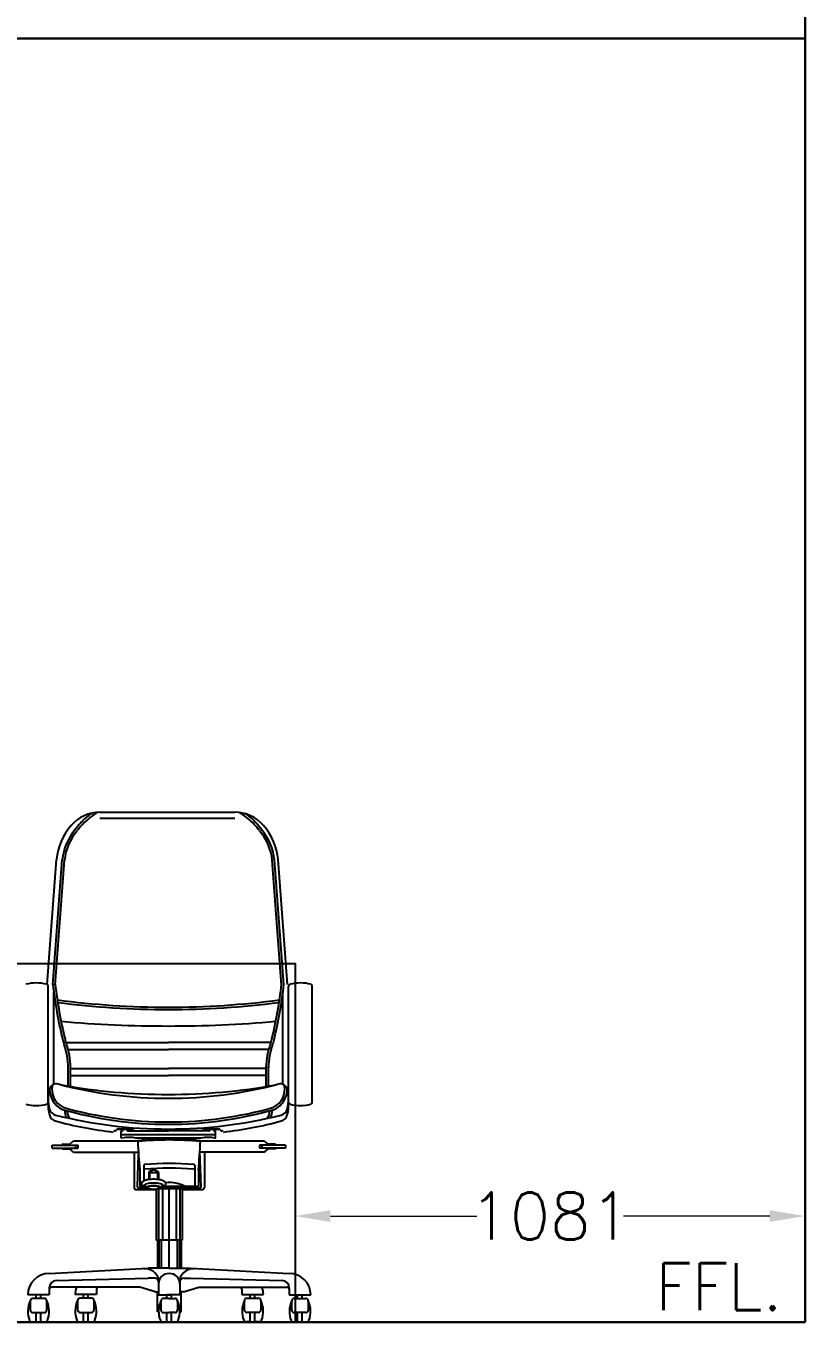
# Model space of a CAD drawing. Header units: millimetres. Extents: x 3552052 to 4144896, y -707811 to -630695.
# Drawn here: x 3715594 to 3717246, y -696732 to -693985 of the extents above; entities that cross this region are included whole.
import ezdxf

# ---------------------------------------------------------------- set-up
doc = ezdxf.new("R2010")
doc.units = ezdxf.units.MM
doc.header["$LTSCALE"] = 6
doc.header["$MEASUREMENT"] = 0
doc.layers.get('Defpoints').update_dxf_attribs({"linetype": 'CONTINUOUS', "lineweight": 0})
for name, color, linetype, lineweight in [('ELE-SOCKET NMBERING', 7, 'CONTINUOUS', 9), ('EQP', 6, 'CONTINUOUS', 0), ('MEP_HVAC_RA_DUCT', 1, 'CONTINUOUS', 0)]:
    doc.layers.add(name, color=color, linetype=linetype, lineweight=lineweight)
doc.styles.add('Annotation', font='tahoma.ttf')
doc.styles.add('ROMANS', font='romans.shx')
doc.dimstyles.new('AEPL1', dxfattribs={"dimtxt": 100, "dimasz": 75, "dimexe": 25, "dimexo": 50, "dimtad": 0, "dimdec": 0, "dimtxsty": 'ROMANS', "dimcen": 2.5, "dimclrd": 7, "dimclre": 7, "dimclrt": 7, "dimadec": 0, "dimazin": 0, "dimtfac": 1, "dimtdec": 0, "dimtmove": 0, "dimatfit": 3, "dimfxl": 1, "dimlwd": 0, "dimlwe": 0, "dimarcsym": 0})

# ---------------------------------------------------------------- blocks, each defined once
blk = doc.blocks.new('*D584')
at = {"layer": 'Defpoints', "color": 0, "transparency": 16777216}
for p in [(3716164.9, -696507.5), (3717246.3, -696507.5), (3717246.3, -696507.5)]:
    blk.add_point(p, dxfattribs=at)
at = {"layer": 'EQP', "color": 7, "lineweight": 0, "transparency": 16777216}
for p, q in [((3716164.9, -696457.5), (3716164.9, -696482.5)), ((3717246.3, -696457.5), (3717246.3, -696482.5)), ((3716239.9, -696507.5), (3716550.2, -696507.5)), ((3717171.3, -696507.5), (3716861, -696507.5))]:
    blk.add_line(p, q, dxfattribs=at)
at = {"layer": 'EQP', "color": 7, "transparency": 16777216}
for points in [[(3716239.9, -696495), (3716239.9, -696520), (3716164.9, -696507.5)], [(3717171.3, -696495), (3717171.3, -696520), (3717246.3, -696507.5)]]:
    blk.add_solid(points, dxfattribs=at)
at = {"layer": 'EQP', "color": 7, "lineweight": -3, "transparency": 16777216, "insert": (3716705.6, -696507.5), "char_height": 100, "attachment_point": 5, "style": 'ROMANS'}
blk.add_mtext('1081', dxfattribs=at)

msp = doc.modelspace()

# ---------------------------------------------------------------- linework, layer by layer
at = {"layer": 'EQP', "lineweight": -3}
for p, q in [((3715751.1, -695651.8), (3716037.3, -695651.8)), ((3715751.1, -695663.9), (3716037.3, -695663.9)), ((3715639.2, -696016.5), (3715659.2, -695751.8)), ((3715651.3, -696017.4), (3715671.3, -695752.7)), ((3715656.2, -696017.8), (3715676.2, -695753.1)), ((3716136.5, -696017.8), (3716116.5, -695753.1)), ((3716141.4, -696017.4), (3716121.4, -695752.7)), ((3716149.2, -696016.5), (3716129.2, -695751.8)), ((3715641.3, -696270.1), (3715641.3, -696020.2)), ((3715653.4, -696228.2), (3715653.4, -696033.2)), ((3716139.3, -696228.2), (3716139.3, -696033.2)), ((3716151.4, -696270.1), (3716151.4, -696020.2)), ((3716201.4, -696266.5), (3716201.4, -696020.2)), ((3716201.4, -696260.3), (3716201.4, -696026.3)), ((3715679.1, -696139.7), (3715896.4, -696139.7)), ((3716113.6, -696139.7), (3715896.4, -696139.7)), ((3715684, -696154.7), (3715896.4, -696154.7)), ((3716108.7, -696154.7), (3715896.4, -696154.7)), ((3715683.8, -696232.1), (3715683.8, -696191.9)), ((3715688.8, -696233), (3715688.8, -696189.2)), ((3715688.8, -696194.7), (3715896.4, -696194.7)), ((3716103.9, -696194.7), (3715896.4, -696194.7)), ((3716103.9, -696233), (3716103.9, -696189.2)), ((3716108.9, -696232.1), (3716108.9, -696191.9)), ((3715688.8, -696209.7), (3715896.4, -696209.7)), ((3716103.9, -696209.7), (3715896.4, -696209.7)), ((3715782.4, -696326.8), (3715783.6, -696326.8)), ((3715784, -696326.9), (3715782.4, -696326.9)), ((3715787.2, -696324.2), (3715784.8, -696326.5)), ((3715787.1, -696324.1), (3715785, -696326.2)), ((3715788.5, -696323.5), (3715805.3, -696323.5)), ((3715805.3, -696323.6), (3715788.6, -696323.6)), ((3715796.3, -696341.1), (3715796.3, -696327.8)), ((3715996.3, -696335.7), (3715796.3, -696335.7)), ((3715798.9, -696326.8), (3715797.3, -696326.8)), ((3715802.1, -696324.1), (3715799.7, -696326.4)), ((3715820.2, -696323.5), (3715803.5, -696323.5)), ((3715806.7, -696324.1), (3715808.8, -696326.2)), ((3715806.7, -696324.2), (3715808.9, -696326.3)), ((3715810.2, -696326.8), (3715896.4, -696326.8)), ((3715821.6, -696324.1), (3715823.8, -696326.2)), ((3715982.5, -696326.8), (3715896.4, -696326.8)), ((3715971, -696324.1), (3715968.9, -696326.2)), ((3715971, -696324.2), (3715968.9, -696326.3)), ((3715972.4, -696323.6), (3715989.2, -696323.6)), ((3715986, -696324.1), (3715983.9, -696326.2)), ((3715986, -696324.2), (3715983.9, -696326.3)), ((3715987.4, -696323.6), (3716004.2, -696323.6)), ((3716004.2, -696323.5), (3715987.5, -696323.5)), ((3715990.6, -696324.1), (3715992.8, -696326.2)), ((3715990.6, -696324.2), (3715992.9, -696326.5)), ((3715993.7, -696326.9), (3715995.3, -696326.9)), ((3715995.3, -696326.8), (3715994.2, -696326.8)), ((3715996.3, -696341.1), (3715996.3, -696327.8)), ((3716005.6, -696324.1), (3716007.8, -696326.2)), ((3716005.6, -696324.2), (3716007.9, -696326.5)), ((3716008.7, -696326.9), (3716010.3, -696326.9)), ((3716010.3, -696326.8), (3716009.2, -696326.8)), ((3715649.9, -696363.3), (3715649.9, -696357.3)), ((3715649.9, -696357.3), (3715704.9, -696357.3)), ((3715649.9, -696363.3), (3715704.9, -696363.3)), ((3715671.9, -696357.3), (3715671.9, -696355.8)), ((3715671.9, -696364.8), (3715671.9, -696363.3)), ((3715672.4, -696355.3), (3715686, -696355.3)), ((3715672.4, -696365.3), (3715685.9, -696365.3)), ((3715694.9, -696348.3), (3715831.7, -696348.3)), ((3715699.9, -696363.3), (3715699.9, -696357.3)), ((3715704.9, -696363.3), (3715704.9, -696357.3)), ((3715797.7, -696342.1), (3715797.6, -696342.1)), ((3715965, -696342.1), (3715827.6, -696342.1)), ((3715841.7, -696347.3), (3715841.7, -696342.1)), ((3715844.7, -696347), (3715844.7, -696342.1)), ((3715951.4, -696347.1), (3715951.4, -696342.1)), ((3715954.4, -696347.3), (3715954.4, -696342.1)), ((3715964.2, -696348.3), (3716099.7, -696348.3)), ((3715995.3, -696342.1), (3715995, -696342.1)), ((3716144.7, -696357.3), (3716089.7, -696357.3)), ((3716089.7, -696357.3), (3716089.7, -696363.3)), ((3716144.7, -696363.3), (3716089.7, -696363.3)), ((3716094.7, -696357.3), (3716094.7, -696363.3)), ((3716122.2, -696365.3), (3716108.6, -696365.3)), ((3716122.2, -696355.3), (3716108.7, -696355.3)), ((3716122.7, -696355.8), (3716122.7, -696357.3)), ((3716122.7, -696363.3), (3716122.7, -696364.8)), ((3716144.7, -696357.3), (3716144.7, -696363.3)), ((3715694.9, -696372.3), (3715832.8, -696372.3)), ((3715823.7, -696372.3), (3715823.7, -696446.9)), ((3715830.8, -696445.8), (3715833.1, -696377.2)), ((3716099.7, -696372.3), (3715962.9, -696372.3)), ((3715965.7, -696445.8), (3715963.1, -696369.9)), ((3715972.7, -696372.3), (3715972.7, -696446.9)), ((3715836.2, -696410.2), (3715836.2, -696445)), ((3715844.2, -696400.1), (3715844.2, -696406.1)), ((3715844.2, -696406.1), (3715844.2, -696433.3)), ((3715855.1, -696415.7), (3715855.1, -696430)), ((3715856.6, -696416.3), (3715856.6, -696430)), ((3715860.6, -696411.1), (3715860.6, -696415.7)), ((3715863.9, -696415.5), (3715865.1, -696415.5)), ((3715869.6, -696410.8), (3715869.6, -696415.8)), ((3715873.6, -696416.5), (3715873.6, -696430)), ((3715875.1, -696415.3), (3715875.1, -696430)), ((3715952.2, -696400.1), (3715952.2, -696406.1)), ((3715952.2, -696406.1), (3715952.2, -696445)), ((3715960.2, -696410.2), (3715960.2, -696445)), ((3715832.8, -696447.9), (3715854, -696447.9)), ((3715845.7, -696445), (3715836.2, -696445)), ((3715844.2, -696444.3), (3715844.2, -696445)), ((3715876.1, -696447.9), (3715878.7, -696447.9)), ((3715878.7, -696446.8), (3715878.7, -696448.9)), ((3715960.2, -696445), (3715884.5, -696445)), ((3715917.7, -696445), (3715917.7, -696448.9)), ((3715917.7, -696447.9), (3715963.7, -696447.9)), ((3715827.7, -696450.9), (3715870.7, -696450.9)), ((3715870.7, -696450.9), (3715870.7, -696558.9)), ((3715872.7, -696448.9), (3715923.7, -696448.9)), ((3715924.1, -696448.9), (3715873.8, -696448.9)), ((3715875.7, -696448.9), (3715875.7, -696558.9)), ((3715883.7, -696448.9), (3715883.7, -696558.9)), ((3715898.2, -696618.2), (3715898.2, -696448.9)), ((3715912.7, -696448.9), (3715912.7, -696558.9)), ((3715920.7, -696448.9), (3715920.7, -696558.9)), ((3715925.7, -696450.9), (3715925.7, -696558.9)), ((3715925.7, -696450.9), (3715968.7, -696450.9)), ((3715925.7, -696558.9), (3715870.7, -696558.9)), ((3715873.2, -696558.9), (3715873.2, -696617.9)), ((3715876.2, -696558.9), (3715876.2, -696617.9)), ((3715881.2, -696558.9), (3715881.2, -696617.9)), ((3715915.2, -696558.9), (3715915.2, -696617.9)), ((3715920.2, -696558.9), (3715920.2, -696617.9)), ((3715923.2, -696558.9), (3715923.2, -696617.9)), ((3715643.9, -696629.2), (3715853.2, -696618.2)), ((3715658.6, -696644.4), (3715853.2, -696639.2)), ((3715898.2, -696618.2), (3715853.2, -696618.2)), ((3715867.5, -696639.2), (3715853.2, -696639.2)), ((3715898.2, -696618.2), (3715943.2, -696618.2)), ((3715929, -696639.2), (3715943.2, -696639.2)), ((3715943.2, -696618.2), (3716152.6, -696629.2)), ((3715943.2, -696639.2), (3716137.9, -696644.4)), ((3715643.9, -696659.4), (3715643.9, -696674.7)), ((3715788.7, -696658.2), (3715648.9, -696658.2)), ((3715744.2, -696662.6), (3715744.2, -696674.1)), ((3715835.7, -696658.2), (3715788.7, -696658.2)), ((3715868.2, -696668.3), (3715835.7, -696658.2)), ((3715875.5, -696647.2), (3715875.5, -696674.7)), ((3715921, -696647.2), (3715921, -696674.7)), ((3715928.2, -696668.3), (3715960.7, -696658.2)), ((3715960.7, -696658.2), (3716007.7, -696658.2)), ((3716007.7, -696658.2), (3716147.6, -696658.2)), ((3716052.3, -696662.6), (3716052.3, -696674.1)), ((3716152.6, -696659.4), (3716152.6, -696674.7)), ((3715643.9, -696674.7), (3715598.4, -696674.7)), ((3715603.6, -696687.2), (3715603.6, -696707.2)), ((3715633.6, -696682.2), (3715608.6, -696682.2)), ((3715626.1, -696674.7), (3715616.1, -696674.7)), ((3715616.1, -696682.2), (3715616.1, -696674.7)), ((3715626.1, -696682.2), (3715626.1, -696674.7)), ((3715638.6, -696707.2), (3715638.6, -696687.2)), ((3715744.2, -696674.1), (3715698.7, -696674.1)), ((3715703.9, -696686.6), (3715703.9, -696706.6)), ((3715733.9, -696681.6), (3715708.9, -696681.6)), ((3715716.4, -696681.6), (3715716.4, -696674.1)), ((3715726.4, -696674.1), (3715716.4, -696674.1)), ((3715726.4, -696681.6), (3715726.4, -696674.1)), ((3715738.9, -696706.6), (3715738.9, -696686.6)), ((3715868.2, -696668.3), (3715875.5, -696668.3)), ((3715873.2, -696710.7), (3715873.2, -696668.3)), ((3715875.5, -696674.7), (3715898.2, -696674.7)), ((3715880.7, -696687.2), (3715880.7, -696707.2)), ((3715898.2, -696682.2), (3715885.7, -696682.2)), ((3715893.2, -696682.2), (3715893.2, -696674.7)), ((3715898.2, -696674.7), (3715893.2, -696674.7)), ((3715921, -696674.7), (3715898.2, -696674.7)), ((3715898.2, -696674.7), (3715903.2, -696674.7)), ((3715898.2, -696682.2), (3715910.7, -696682.2)), ((3715903.2, -696682.2), (3715903.2, -696674.7)), ((3715915.7, -696687.2), (3715915.7, -696707.2)), ((3715928.2, -696668.3), (3715921, -696668.3)), ((3715923.2, -696710.7), (3715923.2, -696668.3)), ((3716052.3, -696674.1), (3716097.8, -696674.1)), ((3716057.5, -696706.6), (3716057.5, -696686.6)), ((3716062.5, -696681.6), (3716087.5, -696681.6)), ((3716070, -696674.1), (3716080, -696674.1)), ((3716070, -696681.6), (3716070, -696674.1)), ((3716080, -696681.6), (3716080, -696674.1)), ((3716092.5, -696686.6), (3716092.5, -696706.6)), ((3716152.6, -696674.7), (3716198.1, -696674.7)), ((3716157.8, -696707.2), (3716157.8, -696687.2)), ((3716162.8, -696682.2), (3716187.8, -696682.2)), ((3716170.3, -696682.2), (3716170.3, -696674.7)), ((3716170.3, -696674.7), (3716180.3, -696674.7)), ((3716180.3, -696682.2), (3716180.3, -696674.7)), ((3716192.8, -696687.2), (3716192.8, -696707.2)), ((3715608.6, -696712.2), (3715633.6, -696712.2)), ((3715616.1, -696732.2), (3715616.1, -696712.2)), ((3715626.1, -696732.2), (3715626.1, -696712.2)), ((3715708.9, -696711.6), (3715733.9, -696711.6)), ((3715716.4, -696731.6), (3715716.4, -696711.6)), ((3715726.4, -696731.6), (3715726.4, -696711.6)), ((3715875.7, -696710.7), (3715873.2, -696710.7)), ((3715885.7, -696712.2), (3715898.2, -696712.2)), ((3715893.2, -696732.2), (3715893.2, -696712.2)), ((3715910.7, -696712.2), (3715898.2, -696712.2)), ((3715903.2, -696732.2), (3715903.2, -696712.2)), ((3715920.7, -696710.7), (3715923.2, -696710.7)), ((3716087.5, -696711.6), (3716062.5, -696711.6)), ((3716070, -696731.6), (3716070, -696711.6)), ((3716080, -696731.6), (3716080, -696711.6)), ((3716187.8, -696712.2), (3716162.8, -696712.2)), ((3716170.3, -696732.2), (3716170.3, -696712.2)), ((3716180.3, -696732.2), (3716180.3, -696712.2)), ((3715606.9, -696732.2), (3715616.1, -696732.2)), ((3715626.1, -696732.2), (3715635.3, -696732.2)), ((3715707.2, -696731.6), (3715716.4, -696731.6)), ((3715726.4, -696731.6), (3715735.6, -696731.6)), ((3715884, -696732.2), (3715893.2, -696732.2)), ((3715912.4, -696732.2), (3715903.2, -696732.2)), ((3716070, -696731.6), (3716060.8, -696731.6)), ((3716089.2, -696731.6), (3716080, -696731.6)), ((3716170.3, -696732.2), (3716161.1, -696732.2)), ((3716189.5, -696732.2), (3716180.3, -696732.2))]:
    msp.add_line(p, q, dxfattribs=at)
msp.add_lwpolyline([(3714964.9, -696732.2), (3714964.9, -695972.2), (3716164.9, -695972.2), (3716164.9, -696732.2)], dxfattribs=at)
for points in [[(3715877.8, -696447, 0.036172), (3715883.5, -696445.4, 0.092461), (3715889.7, -696441.7, 0.21798), (3715891.1, -696438.8, 0.21798), (3715889.7, -696435.9, 0.092461), (3715883.5, -696432.2, 0.049145), (3715875.7, -696430.3, 0.036789), (3715865.1, -696429.5, 0.036789), (3715854.4, -696430.3, 0.049145), (3715846.7, -696432.2, 0.092461), (3715840.4, -696435.9, 0.21798), (3715839.1, -696438.8, 0.21798), (3715840.4, -696441.7, 0.092461), (3715846.7, -696445.4, 0.036172), (3715852.4, -696447, 0.036789)], [(3715865.1, -696437.5, 0.027109), (3715856.8, -696438, 0.037151), (3715850.8, -696439.1, 0.077239), (3715845.7, -696441.3, 0.25681), (3715844.9, -696442.8, 0.25681), (3715845.7, -696444.4, 0.077239), (3715850.8, -696446.6, 0.00948), (3715852.3, -696446.9, 0.027109)], [(3715865.1, -696443.5, 0.022037), (3715859.7, -696443.8, 0.03052), (3715855.8, -696444.3, 0.066451), (3715852.5, -696445.5, 0.280855), (3715852, -696446.3, 0.20662), (3715852.3, -696446.9, 0.005002)], [(3715865.1, -696444, 0.022037), (3715859.7, -696444.2, 0.03052), (3715855.9, -696444.8, 0.070109), (3715852.4, -696446.1, 0.247535)], [(3715877.8, -696446.9, 0.00948), (3715879.3, -696446.6, 0.077239), (3715884.4, -696444.4, 0.25681), (3715885.3, -696442.8, 0.25681), (3715884.4, -696441.3, 0.077239), (3715879.3, -696439.1, 0.037151), (3715873.4, -696438, 0.027109), (3715865.1, -696437.5, 0.027109)], [(3715877.8, -696446.9, 0.20662), (3715878.1, -696446.3, 0.280855), (3715877.6, -696445.5, 0.066451), (3715874.3, -696444.3, 0.03052), (3715870.4, -696443.8, 0.022037), (3715865.1, -696443.5, 0.022037)], [(3715877.4, -696445.9, 0.065168), (3715874.2, -696444.8, 0.03052), (3715870.4, -696444.2, 0.022037), (3715865.1, -696444, 0.022037)]]:
    msp.add_lwpolyline(points, format="xyb", dxfattribs=at)
for centre, radius, start, end in [((3715751.1, -695731.8), 80, 90, 139.3387), ((3715830.6, -695783.3), 162.3, 138.0838, 143.8261), ((3715830.6, -695783.3), 157.4, 138.0838, 143.8261), ((3715772.4, -695725.7), 80.5, 135.9943, 140.9549), ((3715772.4, -695725.7), 75.6, 135.9943, 140.9549), ((3715829, -695787.6), 164.4, 125.7081, 134.179), ((3715829, -695787.6), 159.1, 121.5413, 134.179), ((3716037.3, -695731.8), 80, 40.6655, 90.0041), ((3715963.7, -695787.6), 159.1, 45.821, 58.4587), ((3715963.7, -695787.6), 164.4, 45.821, 54.2919), ((3716020.3, -695725.7), 75.6, 39.0451, 44.0057), ((3716020.3, -695725.7), 80.5, 39.0451, 44.0057), ((3715962.1, -695783.3), 157.4, 36.1739, 41.9162), ((3715962.1, -695783.3), 162.3, 36.1739, 41.9162), ((3715790.9, -695766), 132.5, 139.3387, 173.8517), ((3715790.9, -695766), 120.4, 139.3387, 173.8517), ((3715790.9, -695766), 115.5, 139.3387, 173.8517), ((3716001.8, -695766), 115.5, 6.1483, 40.6613), ((3716001.8, -695766), 120.4, 6.1483, 40.6613), ((3715997.5, -695766), 132.5, 6.1525, 40.6655), ((3715616.3, -696101.3), 87.8, 75.4893, 104.5077), ((3715637.3, -696020.2), 4, 0, 75.4893), ((3716153.8, -696118.2), 520.1, 170.1377, 170.1629), ((3716663.5, -695896.1), 1019.3, 186.7963, 193.5022), ((3716663.5, -695896.1), 1014.3, 186.7963, 193.5022), ((3715129.3, -695896.1), 1014.3, 346.4978, 353.2037), ((3715129.3, -695896.1), 1019.3, 346.4978, 353.2037), ((3715638.9, -696118.2), 520.1, 9.8371, 9.8623), ((3716155.4, -696020.2), 4, 104.5107, 180), ((3716176.4, -696101.3), 87.8, 75.4923, 104.5107), ((3716197.4, -696020.2), 4, 0, 75.4923), ((3715896.3, -694227.7), 1837, 262.6346, 270.0007), ((3715896.3, -694226.1), 1843.6, 262.6861, 270.0007), ((3715896.4, -694227.7), 1837, 269.9993, 277.3654), ((3715896.4, -694226.1), 1843.6, 269.9993, 277.3139), ((3715896.4, -693510.8), 2593.9, 264.9673, 270.0003), ((3715896.4, -693510.8), 2593.9, 269.9997, 275.0327), ((3715759.9, -696113.1), 90, 193.5022, 200.4706), ((3715552.3, -696190.6), 131.5, 359.0747, 20.4706), ((3715759.9, -696113.1), 85, 193.5022, 200.4706), ((3715552.3, -696190.6), 136.5, 359.0747, 20.4706), ((3716240.4, -696190.6), 136.5, 159.5294, 180.9253), ((3716240.4, -696190.6), 131.5, 159.5294, 180.9253), ((3716032.9, -696113.1), 85, 339.5294, 346.4978), ((3716032.9, -696113.1), 90, 339.5294, 346.4978), ((3715658.9, -696242.2), 15, 74.8311, 164.0107), ((3715895.6, -695350.9), 907.1, 255.1269, 270.0481), ((3715897.1, -695350.9), 907.1, 269.9519, 284.8731), ((3716133.9, -696242.2), 15, 15.9893, 105.1689), ((3715720.1, -696259.7), 78.7, 164.0107, 195.4595), ((3715691.4, -696239.1), 46.9, 178.2358, 245.2169), ((3715691.4, -696239.1), 41.9, 166.8829, 245.2169), ((3715895.3, -694982.4), 1267.3, 259.7038, 270.0485), ((3715897.4, -694982.4), 1267.3, 269.9515, 280.2962), ((3716101.3, -696239.1), 41.9, 294.7831, 13.1171), ((3716101.3, -696239.1), 46.9, 294.7831, 1.7642), ((3716072.6, -696259.7), 78.7, 344.5405, 15.9893), ((3715616.3, -696185.3), 87.8, 255.4923, 284.5107), ((3715637.3, -696266.5), 4, 284.5107, 0), ((3716153.8, -696168.5), 520.1, 189.8371, 189.8623), ((3715720.1, -696272.3), 78.7, 175.4676, 195.2426), ((3715661.6, -696275.9), 18, 195.4595, 255.5206), ((3715896.3, -695494.1), 819, 254.0845, 270.0023), ((3715896.3, -695494), 814.1, 254.0919, 270.0023), ((3715711.1, -696283.3), 34.8, 179.7122, 207.3725), ((3715896.4, -695494), 814.1, 269.9977, 285.9081), ((3715896.4, -695494.1), 819, 269.9977, 285.9155), ((3716081.6, -696283.3), 34.8, 332.6275, 0.2878), ((3716131.1, -696275.9), 18, 284.4794, 344.5405), ((3716072.6, -696272.3), 78.7, 344.7574, 4.5324), ((3715638.9, -696168.5), 520.1, 350.1377, 350.1629), ((3716155.4, -696266.5), 4, 180, 255.4893), ((3716176.4, -696185.3), 87.8, 255.4893, 284.5077), ((3716197.4, -696266.5), 4, 284.5077, 0), ((3715661.5, -696288.3), 18, 195.2426, 255.7271), ((3715895.8, -695350), 973.1, 255.7968, 270.036), ((3715868, -695545), 789.5, 254.5058, 263.5376), ((3715711.1, -696283.3), 29.8, 182.5167, 216.2611), ((3715896.9, -695350), 973.1, 269.964, 284.2032), ((3715924.7, -695545), 789.5, 276.4624, 285.4942), ((3716081.6, -696283.3), 29.8, 323.7389, 357.4833), ((3716131.2, -696288.3), 18, 284.2729, 344.7574), ((3715782.4, -696327.8), 1, 90, 180), ((3715782.4, -696327.9), 1, 70.5819, 180.0531), ((3715783.4, -696325.1), 2, 250.5819, 315.0531), ((3715783.6, -696324.8), 2, 270, 315), ((3715788.5, -696325.5), 2, 90, 135), ((3715788.6, -696325.6), 2, 90.0531, 135.0531), ((3715797.3, -696327.8), 1, 70.5288, 180), ((3715798.3, -696325), 2, 250.5288, 315), ((3715803.5, -696325.5), 2, 90, 135), ((3715805.3, -696325.5), 2, 45, 90), ((3715805.3, -696325.6), 2, 45.0531, 90.0531), ((3715810.2, -696324.8), 2, 225, 270), ((3715810.3, -696324.9), 2, 225.0531, 270.0531), ((3715820.2, -696325.5), 2, 45, 90), ((3715825.2, -696324.8), 2, 225, 270), ((3715967.5, -696324.8), 2, 270, 315), ((3715967.5, -696324.9), 2, 269.9469, 314.9469), ((3715972.5, -696325.5), 2, 90, 135), ((3715972.4, -696325.6), 2, 89.9469, 134.9469), ((3715982.5, -696324.8), 2, 270, 315), ((3715982.5, -696324.9), 2, 269.9469, 314.9469), ((3715987.5, -696325.5), 2, 90, 135), ((3715987.4, -696325.6), 2, 89.9469, 134.9469), ((3715989.2, -696325.5), 2, 45, 90), ((3715989.2, -696325.6), 2, 44.9469, 89.9469), ((3715994.2, -696324.8), 2, 225, 270), ((3715994.3, -696325.1), 2, 224.9469, 289.4181), ((3715995.3, -696327.9), 1, 359.9469, 109.4181), ((3715995.3, -696327.8), 1, 0, 90), ((3716004.2, -696325.5), 2, 45, 90), ((3716004.2, -696325.6), 2, 44.9469, 89.9469), ((3716009.2, -696324.8), 2, 225, 270), ((3716009.3, -696325.1), 2, 224.9469, 289.4181), ((3716010.3, -696327.9), 1, 359.9469, 109.4181), ((3716010.3, -696327.8), 1, 0, 90), ((3715672.4, -696355.8), 0.5, 90, 180), ((3715672.4, -696364.8), 0.5, 180, 270), ((3715685.9, -696368.3), 3, 53.581, 90), ((3715686, -696352.3), 3, 270, 304.7951), ((3715665.3, -696322.6), 39.2, 304.7951, 318.9747), ((3715797.3, -696341.1), 1, 180, 270), ((3715811.9, -696417.4), 76.6, 88.3051, 100.7015), ((3715809.6, -696457.9), 117.2, 81.1773, 87.7807), ((3715832.2, -696348.7), 0.5, 96.011, 181.6773), ((3716533.9, -696328.2), 702.5, 181.6773, 186.7062), ((3715897.9, -696972.5), 626.2, 83.911, 96.0533), ((3715897.9, -696972.5), 627.7, 83.9609, 96.011), ((3712009.3, -696111.5), 3962.2, 355.677, 356.5673), ((3715963.9, -696348.8), 0.5, 356.5673, 83.9609), ((3715979.3, -696417.4), 76.6, 88.3051, 100.7015), ((3715977, -696457.9), 117.2, 81.1773, 87.7807), ((3715995.3, -696341.1), 1, 270, 0), ((3716137.8, -696312.9), 52, 222.9448, 233.581), ((3716108.7, -696352.3), 3, 233.581, 270), ((3716108.6, -696368.3), 3, 90, 124.7951), ((3716122.2, -696355.8), 0.5, 0, 90), ((3716122.2, -696364.8), 0.5, 270, 0), ((3715656.9, -696407.8), 52, 42.9448, 53.581), ((3716129.3, -696398.1), 39.2, 124.7951, 138.9747), ((3715846.2, -696400.1), 2, 94.1326, 180), ((3715846.2, -696406.1), 2, 180, 274.1098), ((3715898.2, -697119.8), 723.6, 85.8674, 94.1326), ((3715898.2, -697129.8), 723.6, 85.8902, 94.1098), ((3715859.1, -696415.7), 4, 110.6194, 180), ((3715864.5, -696458.1), 42.5, 77.691, 100.7412), ((3715865.7, -696433.3), 22.8, 73.3178, 110.6194), ((3715871.1, -696415.3), 4, 0, 73.3178), ((3715950.2, -696406.1), 2, 265.8902, 0), ((3715950.2, -696400.1), 2, 0, 85.8674), ((3715827.7, -696446.9), 4, 180, 270), ((3715832.8, -696445.9), 2, 178.0504, 270), ((3715865.1, -696426), 24.6, 218.4095, 321.5905), ((3715852.6, -696446.6), 0.488, 114.9141, 231.5401), ((3715877.1, -696446.7), 0.76, 336.4065, 70.0677), ((3715898.2, -696512.2), 75.6, 62.8377, 95.7609), ((3715963.7, -696445.9), 2, 270, 1.9496), ((3715968.7, -696446.9), 4, 270, 0), ((3715872.7, -696450.9), 2, 145.752, 180), ((3715923.7, -696450.9), 2, 0, 90), ((3715643.9, -696674.7), 45.5, 90, 180), ((3715846.8, -696649.8), 30.4, 15.9992, 95.6264), ((3715867.5, -696647.2), 8, 0, 90), ((3715898.2, -696652), 22.8, 90, 180), ((3715898.2, -696652), 22.8, 0, 90), ((3715949.7, -696649.8), 30.4, 84.3736, 164.0008), ((3715929, -696647.2), 8, 90, 180), ((3716152.6, -696674.7), 45.5, 0, 90), ((3715658.9, -696659.4), 15, 91.2165, 180), ((3715648.9, -696663.2), 5, 90, 180), ((3715744.2, -696674.1), 45.5, 159.6249, 180), ((3715749.2, -696662.6), 5, 119.7379, 180), ((3716047.3, -696662.6), 5, 0, 60.2621), ((3716052.3, -696674.1), 45.5, 0, 20.3751), ((3716137.6, -696659.4), 15, 0, 88.7835), ((3716147.6, -696663.2), 5, 0, 90), ((3715651.9, -696709.7), 53.3, 155.0058, 201.2653), ((3715608.6, -696687.2), 5, 90, 180), ((3715633.6, -696687.2), 5, 0, 90), ((3715590.4, -696709.7), 53.3, 338.7347, 24.9942), ((3715752.2, -696709.1), 53.3, 155.0058, 201.2653), ((3715708.9, -696686.6), 5, 90, 180), ((3715733.9, -696686.6), 5, 0, 90), ((3715690.7, -696709.1), 53.3, 338.7347, 24.9942), ((3715929, -696709.7), 53.3, 155.0058, 201.2653), ((3715885.7, -696687.2), 5, 90, 180), ((3715910.7, -696687.2), 5, 0, 90), ((3715867.5, -696709.7), 53.3, 338.7347, 24.9942), ((3716105.8, -696709.1), 53.3, 155.0058, 201.2653), ((3716062.5, -696686.6), 5, 90, 180), ((3716087.5, -696686.6), 5, 0, 90), ((3716044.3, -696709.1), 53.3, 338.7347, 24.9942), ((3716206.1, -696709.7), 53.3, 155.0058, 201.2653), ((3716162.8, -696687.2), 5, 90, 180), ((3716187.8, -696687.2), 5, 0, 90), ((3716144.6, -696709.7), 53.3, 338.7347, 24.9942), ((3715608.6, -696707.2), 5, 180, 270), ((3715633.6, -696707.2), 5, 270, 0), ((3715708.9, -696706.6), 5, 180, 270), ((3715733.9, -696706.6), 5, 270, 0), ((3715885.7, -696707.2), 5, 180, 270), ((3715910.7, -696707.2), 5, 270, 0), ((3716062.5, -696706.6), 5, 180, 270), ((3716087.5, -696706.6), 5, 270, 0), ((3716162.8, -696707.2), 5, 180, 270), ((3716187.8, -696707.2), 5, 270, 0), ((3715606.9, -696727.2), 5, 201.2653, 270), ((3715635.3, -696727.2), 5, 270, 338.7347), ((3715707.2, -696726.6), 5, 201.2653, 270), ((3715735.6, -696726.6), 5, 270, 338.7347), ((3715884, -696727.2), 5, 201.2653, 270), ((3715912.4, -696727.2), 5, 270, 338.7347), ((3716060.8, -696726.6), 5, 201.2653, 270), ((3716089.2, -696726.6), 5, 270, 338.7347), ((3716161.1, -696727.2), 5, 201.2653, 270), ((3716189.5, -696727.2), 5, 270, 338.7347)]:
    msp.add_arc(centre, radius, start, end, dxfattribs=at)
at = {"layer": 'MEP_HVAC_RA_DUCT', "color": 7, "lineweight": 30}
msp.add_line((3717246.3, -693232.2), (3717246.3, -696732.2), dxfattribs=at)
for points in [[(3717246.3, -694012), (3714794.3, -694012)], [(3717246.3, -696732.2), (3714794.3, -696732.2)]]:
    msp.add_lwpolyline(points, dxfattribs=at)

# ---------------------------------------------------------------- texts
at = {"layer": 'ELE-SOCKET NMBERING', "color": 0, "lineweight": -3, "insert": (3716928.7, -696607.2), "char_height": 100.004, "width": 2358.602, "attachment_point": 1, "style": 'Annotation'}
msp.add_mtext('{\\Fromans|c0;FFL.}', dxfattribs=at)

# ---------------------------------------------------------------- dimensions: what is measured, and where the dimension line sits
at = {"layer": 'EQP', "lineweight": -3}
dim = msp.add_linear_dim(base=(3717246.3, -696507.5), p1=(3716164.9, -696507.5), p2=(3717246.3, -696507.5), dimstyle='AEPL1', dxfattribs=at)
dim.commit()
dim.dimension.update_dxf_attribs({"geometry": '*D584', "text_midpoint": (3716705.6, -696507.5)})

doc.saveas('drawing.dxf')
